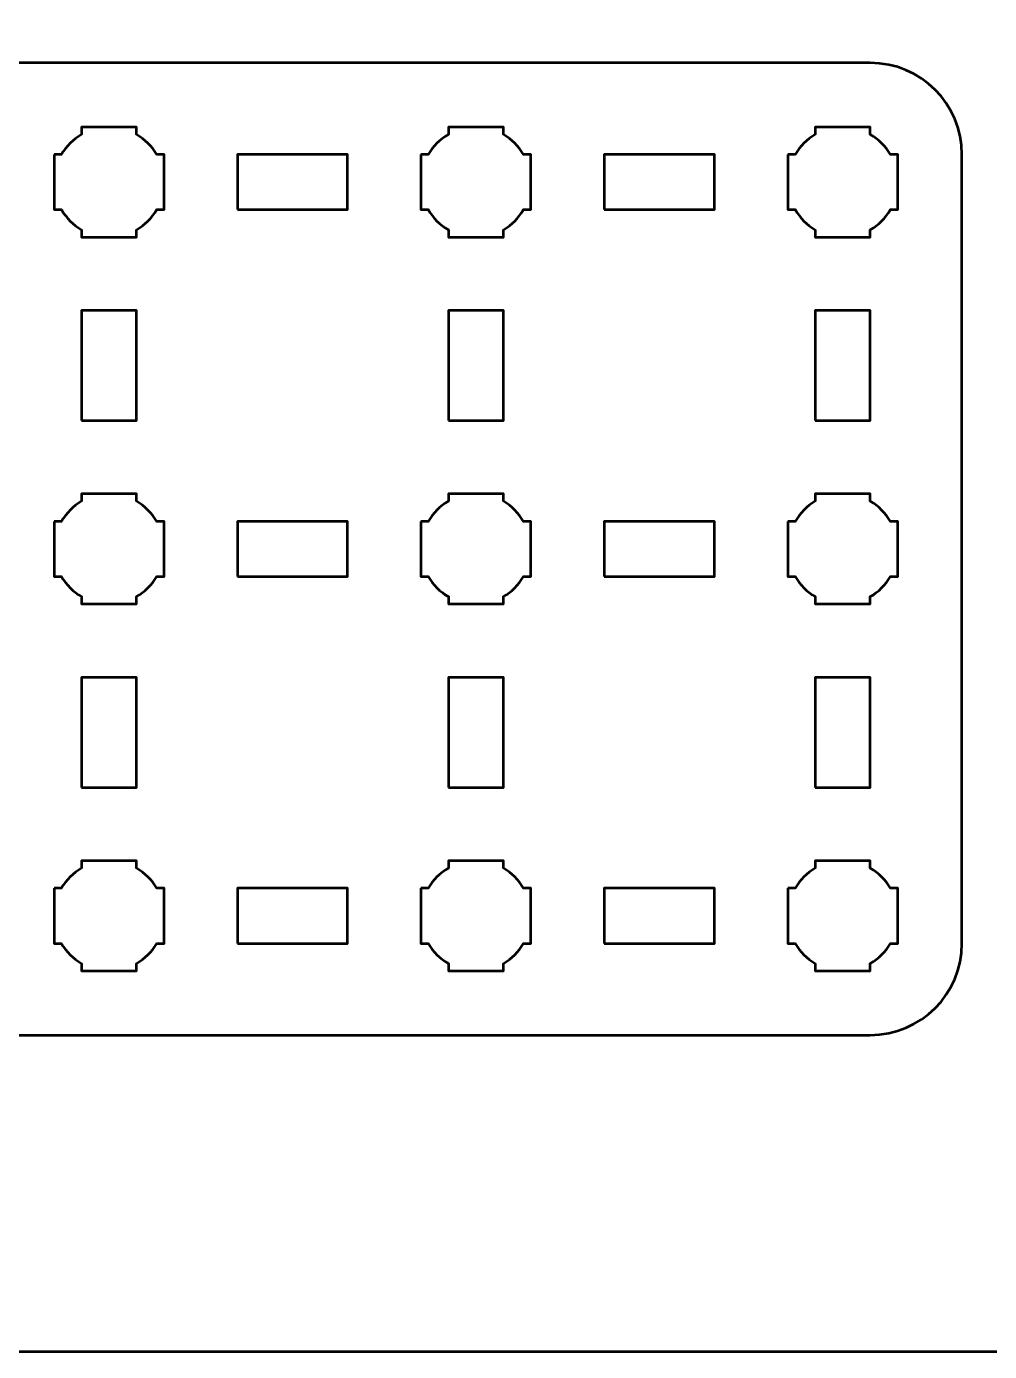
# Model space of a CAD drawing. Header units: centimetres. Extents: x -21 to 0, y -29.7 to 0.
# Drawn here: x -15.75 to -10.5, y -29.7 to -22.48 of the extents above; entities that cross this region are included whole.
import ezdxf

# ---------------------------------------------------------------- set-up
doc = ezdxf.new("R2010")
doc.units = ezdxf.units.CM
doc.header["$MEASUREMENT"] = 0
doc.layers.add('Layer 1', color=7, linetype='Continuous')

msp = doc.modelspace()

# ---------------------------------------------------------------- linework, layer by layer
at = {"layer": 'Layer 1', "lineweight": 53}
for points in [[(-14.6, -23.475), (-14, -23.475), (-14, -23.175), (-14.6, -23.175), (-14.6, -23.475)], [(-12.6, -23.475), (-12, -23.475), (-12, -23.175), (-12.6, -23.175), (-12.6, -23.475)], [(-15.45, -24.625), (-15.15, -24.625), (-15.15, -24.025), (-15.45, -24.025), (-15.45, -24.625)], [(-13.45, -24.625), (-13.15, -24.625), (-13.15, -24.025), (-13.45, -24.025), (-13.45, -24.625)], [(-11.45, -24.625), (-11.15, -24.625), (-11.15, -24.025), (-11.45, -24.025), (-11.45, -24.625)], [(-14.6, -25.475), (-14, -25.475), (-14, -25.175), (-14.6, -25.175), (-14.6, -25.475)], [(-12.6, -25.475), (-12, -25.475), (-12, -25.175), (-12.6, -25.175), (-12.6, -25.475)], [(-15.45, -26.625), (-15.15, -26.625), (-15.15, -26.025), (-15.45, -26.025), (-15.45, -26.625)], [(-13.45, -26.625), (-13.15, -26.625), (-13.15, -26.025), (-13.45, -26.025), (-13.45, -26.625)], [(-11.45, -26.625), (-11.15, -26.625), (-11.15, -26.025), (-11.45, -26.025), (-11.45, -26.625)], [(-14.6, -27.475), (-14, -27.475), (-14, -27.175), (-14.6, -27.175), (-14.6, -27.475)], [(-12.6, -27.475), (-12, -27.475), (-12, -27.175), (-12.6, -27.175), (-12.6, -27.475)]]:
    msp.add_lwpolyline(points, close=True, dxfattribs=at)
at = {"layer": 'Layer 1', "color": 1, "lineweight": 53}
msp.add_open_spline([(-21.00003, -29.19995), (-21.00003, -29.19995), (-21.00003, -3.49992), (-21.00003, -3.49992), (-21.00003, -3.49992), (-21.00003, -3.41709), (-20.93286, -3.34992), (-20.85003, -3.34992), (-20.85003, -3.34992), (-20.7672, -3.34992), (-20.70003, -3.28275), (-20.70003, -3.19992), (-20.70003, -3.19992), (-20.70003, -3.11709), (-20.7672, -3.04992), (-20.85003, -3.04992), (-20.85003, -3.04992), (-20.93286, -3.04992), (-21.00003, -2.98275), (-21.00003, -2.89992), (-21.00003, -2.89992), (-21.00003, -2.81709), (-20.93286, -2.74992), (-20.85003, -2.74992), (-20.85003, -2.74992), (-20.7672, -2.74992), (-20.70003, -2.68275), (-20.70003, -2.59992), (-20.70003, -2.59992), (-20.70003, -2.51709), (-20.7672, -2.44992), (-20.85003, -2.44992), (-20.85003, -2.44992), (-20.93286, -2.44992), (-21.00003, -2.38275), (-21.00003, -2.29992), (-21.00003, -2.29992), (-21.00003, -2.21709), (-20.93286, -2.14992), (-20.85003, -2.14992), (-20.85003, -2.14992), (-20.7672, -2.14992), (-20.70003, -2.08275), (-20.70003, -1.99992), (-20.70003, -1.99992), (-20.70003, -1.91709), (-20.7672, -1.84992), (-20.85003, -1.84992), (-20.85003, -1.84992), (-20.93286, -1.84992), (-21.00003, -1.78275), (-21.00003, -1.69992), (-21.00003, -1.69992), (-21.00003, -1.61709), (-20.93286, -1.54992), (-20.85003, -1.54992), (-20.85003, -1.54992), (-20.7672, -1.54992), (-20.70003, -1.48275), (-20.70003, -1.39992), (-20.70003, -1.39992), (-20.70003, -1.31709), (-20.7672, -1.24992), (-20.85003, -1.24992), (-20.85003, -1.24992), (-20.93286, -1.24992), (-21.00003, -1.18275), (-21.00003, -1.09992), (-21.00003, -1.09992), (-21.00003, -1.09992), (-21.00003, -0.49992), (-21.00003, -0.49992), (-21.00003, -0.49992), (-21.00003, -0.22295), (-20.77694, 0.00004), (-20.49994, 0.00004), (-20.49994, 0.00004), (-20.49994, 0.00004), (-0.50008, 0.00004), (-0.50008, 0.00004), (-0.50008, 0.00004), (-0.22294, 0.00004), (0.00002, -0.22295), (0.00002, -0.49992), (0.00002, -0.49992), (0.00002, -0.49992), (0.00002, -29.19995), (0.00002, -29.19995), (0.00002, -29.19995), (0.00002, -29.47695), (-0.22294, -29.70004), (-0.50008, -29.70004), (-0.50008, -29.70004), (-0.50008, -29.70004), (-20.49994, -29.70004), (-20.49994, -29.70004), (-20.49994, -29.70004), (-20.77694, -29.70004), (-21.00003, -29.47695), (-21.00003, -29.19995)], degree=3, knots=[0, 0, 0, 0, 0.04, 0.04, 0.04, 0.04, 0.08, 0.08, 0.08, 0.08, 0.12, 0.12, 0.12, 0.12, 0.16, 0.16, 0.16, 0.16, 0.2, 0.2, 0.2, 0.2, 0.24, 0.24, 0.24, 0.24, 0.28, 0.28, 0.28, 0.28, 0.32, 0.32, 0.32, 0.32, 0.36, 0.36, 0.36, 0.36, 0.4, 0.4, 0.4, 0.4, 0.44, 0.44, 0.44, 0.44, 0.48, 0.48, 0.48, 0.48, 0.52, 0.52, 0.52, 0.52, 0.56, 0.56, 0.56, 0.56, 0.6, 0.6, 0.6, 0.6, 0.64, 0.64, 0.64, 0.64, 0.68, 0.68, 0.68, 0.68, 0.72, 0.72, 0.72, 0.72, 0.76, 0.76, 0.76, 0.76, 0.8, 0.8, 0.8, 0.8, 0.84, 0.84, 0.84, 0.84, 0.88, 0.88, 0.88, 0.88, 0.92, 0.92, 0.92, 0.92, 0.96, 0.96, 0.96, 0.96, 1, 1, 1, 1], dxfattribs=at)
at = {"layer": 'Layer 1', "color": 3, "lineweight": 53}
msp.add_open_spline([(-19.95, -27.475), (-19.95, -27.475), (-19.95, -23.175), (-19.95, -23.175), (-19.95, -23.175), (-19.95, -22.89891), (-19.72609, -22.675), (-19.45, -22.675), (-19.45, -22.675), (-19.45, -22.675), (-11.15, -22.675), (-11.15, -22.675), (-11.15, -22.675), (-10.87391, -22.675), (-10.65, -22.89891), (-10.65, -23.175), (-10.65, -23.175), (-10.65, -23.175), (-10.65, -27.475), (-10.65, -27.475), (-10.65, -27.475), (-10.65, -27.75109), (-10.87391, -27.975), (-11.15, -27.975), (-11.15, -27.975), (-11.15, -27.975), (-19.45, -27.975), (-19.45, -27.975), (-19.45, -27.975), (-19.72609, -27.975), (-19.95, -27.75109), (-19.95, -27.475)], degree=3, knots=[0, 0, 0, 0, 0.125, 0.125, 0.125, 0.125, 0.25, 0.25, 0.25, 0.25, 0.375, 0.375, 0.375, 0.375, 0.5, 0.5, 0.5, 0.5, 0.625, 0.625, 0.625, 0.625, 0.75, 0.75, 0.75, 0.75, 0.875, 0.875, 0.875, 0.875, 1, 1, 1, 1], dxfattribs=at)
at = {"layer": 'Layer 1', "lineweight": 53}
for points in [[(-15.6, -23.175), (-15.6, -23.175), (-15.55985, -23.175), (-15.55985, -23.175), (-15.55985, -23.175), (-15.5335, -23.12947), (-15.49553, -23.0915), (-15.45, -23.06515), (-15.45, -23.06515), (-15.45, -23.06515), (-15.45, -23.025), (-15.45, -23.025), (-15.45, -23.025), (-15.45, -23.025), (-15.3, -23.025), (-15.3, -23.025), (-15.3, -23.025), (-15.3, -23.025), (-15.15, -23.025), (-15.15, -23.025), (-15.15, -23.025), (-15.15, -23.025), (-15.15, -23.06515), (-15.15, -23.06515), (-15.15, -23.06515), (-15.10447, -23.0915), (-15.0665, -23.12947), (-15.04015, -23.175), (-15.04015, -23.175), (-15.04015, -23.175), (-15, -23.175), (-15, -23.175), (-15, -23.175), (-15, -23.175), (-15, -23.325), (-15, -23.325), (-15, -23.325), (-15, -23.325), (-15, -23.475), (-15, -23.475), (-15, -23.475), (-15, -23.475), (-15.04015, -23.475), (-15.04015, -23.475), (-15.04015, -23.475), (-15.0665, -23.52053), (-15.10447, -23.5585), (-15.15, -23.58485), (-15.15, -23.58485), (-15.15, -23.58485), (-15.15, -23.625), (-15.15, -23.625), (-15.15, -23.625), (-15.15, -23.625), (-15.3, -23.625), (-15.3, -23.625), (-15.3, -23.625), (-15.3, -23.625), (-15.45, -23.625), (-15.45, -23.625), (-15.45, -23.625), (-15.45, -23.625), (-15.45, -23.58485), (-15.45, -23.58485), (-15.45, -23.58485), (-15.49553, -23.5585), (-15.5335, -23.52053), (-15.55985, -23.475), (-15.55985, -23.475), (-15.55985, -23.475), (-15.6, -23.475), (-15.6, -23.475), (-15.6, -23.475), (-15.6, -23.475), (-15.6, -23.325), (-15.6, -23.325), (-15.6, -23.325), (-15.6, -23.325), (-15.6, -23.175), (-15.6, -23.175)], [(-13.6, -23.175), (-13.6, -23.175), (-13.55985, -23.175), (-13.55985, -23.175), (-13.55985, -23.175), (-13.5335, -23.12947), (-13.49553, -23.0915), (-13.45, -23.06515), (-13.45, -23.06515), (-13.45, -23.06515), (-13.45, -23.025), (-13.45, -23.025), (-13.45, -23.025), (-13.45, -23.025), (-13.3, -23.025), (-13.3, -23.025), (-13.3, -23.025), (-13.3, -23.025), (-13.15, -23.025), (-13.15, -23.025), (-13.15, -23.025), (-13.15, -23.025), (-13.15, -23.06515), (-13.15, -23.06515), (-13.15, -23.06515), (-13.10447, -23.0915), (-13.0665, -23.12947), (-13.04015, -23.175), (-13.04015, -23.175), (-13.04015, -23.175), (-13, -23.175), (-13, -23.175), (-13, -23.175), (-13, -23.175), (-13, -23.325), (-13, -23.325), (-13, -23.325), (-13, -23.325), (-13, -23.475), (-13, -23.475), (-13, -23.475), (-13, -23.475), (-13.04015, -23.475), (-13.04015, -23.475), (-13.04015, -23.475), (-13.0665, -23.52053), (-13.10447, -23.5585), (-13.15, -23.58485), (-13.15, -23.58485), (-13.15, -23.58485), (-13.15, -23.625), (-13.15, -23.625), (-13.15, -23.625), (-13.15, -23.625), (-13.3, -23.625), (-13.3, -23.625), (-13.3, -23.625), (-13.3, -23.625), (-13.45, -23.625), (-13.45, -23.625), (-13.45, -23.625), (-13.45, -23.625), (-13.45, -23.58485), (-13.45, -23.58485), (-13.45, -23.58485), (-13.49553, -23.5585), (-13.5335, -23.52053), (-13.55985, -23.475), (-13.55985, -23.475), (-13.55985, -23.475), (-13.6, -23.475), (-13.6, -23.475), (-13.6, -23.475), (-13.6, -23.475), (-13.6, -23.325), (-13.6, -23.325), (-13.6, -23.325), (-13.6, -23.325), (-13.6, -23.175), (-13.6, -23.175)], [(-11.6, -23.175), (-11.6, -23.175), (-11.55985, -23.175), (-11.55985, -23.175), (-11.55985, -23.175), (-11.5335, -23.12947), (-11.49553, -23.0915), (-11.45, -23.06515), (-11.45, -23.06515), (-11.45, -23.06515), (-11.45, -23.025), (-11.45, -23.025), (-11.45, -23.025), (-11.45, -23.025), (-11.3, -23.025), (-11.3, -23.025), (-11.3, -23.025), (-11.3, -23.025), (-11.15, -23.025), (-11.15, -23.025), (-11.15, -23.025), (-11.15, -23.025), (-11.15, -23.06515), (-11.15, -23.06515), (-11.15, -23.06515), (-11.10447, -23.0915), (-11.0665, -23.12947), (-11.04015, -23.175), (-11.04015, -23.175), (-11.04015, -23.175), (-11, -23.175), (-11, -23.175), (-11, -23.175), (-11, -23.175), (-11, -23.325), (-11, -23.325), (-11, -23.325), (-11, -23.325), (-11, -23.475), (-11, -23.475), (-11, -23.475), (-11, -23.475), (-11.04015, -23.475), (-11.04015, -23.475), (-11.04015, -23.475), (-11.0665, -23.52053), (-11.10447, -23.5585), (-11.15, -23.58485), (-11.15, -23.58485), (-11.15, -23.58485), (-11.15, -23.625), (-11.15, -23.625), (-11.15, -23.625), (-11.15, -23.625), (-11.3, -23.625), (-11.3, -23.625), (-11.3, -23.625), (-11.3, -23.625), (-11.45, -23.625), (-11.45, -23.625), (-11.45, -23.625), (-11.45, -23.625), (-11.45, -23.58485), (-11.45, -23.58485), (-11.45, -23.58485), (-11.49553, -23.5585), (-11.5335, -23.52053), (-11.55985, -23.475), (-11.55985, -23.475), (-11.55985, -23.475), (-11.6, -23.475), (-11.6, -23.475), (-11.6, -23.475), (-11.6, -23.475), (-11.6, -23.325), (-11.6, -23.325), (-11.6, -23.325), (-11.6, -23.325), (-11.6, -23.175), (-11.6, -23.175)], [(-15.6, -25.175), (-15.6, -25.175), (-15.55985, -25.175), (-15.55985, -25.175), (-15.55985, -25.175), (-15.5335, -25.12947), (-15.49553, -25.0915), (-15.45, -25.06515), (-15.45, -25.06515), (-15.45, -25.06515), (-15.45, -25.025), (-15.45, -25.025), (-15.45, -25.025), (-15.45, -25.025), (-15.3, -25.025), (-15.3, -25.025), (-15.3, -25.025), (-15.3, -25.025), (-15.15, -25.025), (-15.15, -25.025), (-15.15, -25.025), (-15.15, -25.025), (-15.15, -25.06515), (-15.15, -25.06515), (-15.15, -25.06515), (-15.10447, -25.0915), (-15.0665, -25.12947), (-15.04015, -25.175), (-15.04015, -25.175), (-15.04015, -25.175), (-15, -25.175), (-15, -25.175), (-15, -25.175), (-15, -25.175), (-15, -25.325), (-15, -25.325), (-15, -25.325), (-15, -25.325), (-15, -25.475), (-15, -25.475), (-15, -25.475), (-15, -25.475), (-15.04015, -25.475), (-15.04015, -25.475), (-15.04015, -25.475), (-15.0665, -25.52053), (-15.10447, -25.5585), (-15.15, -25.58485), (-15.15, -25.58485), (-15.15, -25.58485), (-15.15, -25.625), (-15.15, -25.625), (-15.15, -25.625), (-15.15, -25.625), (-15.3, -25.625), (-15.3, -25.625), (-15.3, -25.625), (-15.3, -25.625), (-15.45, -25.625), (-15.45, -25.625), (-15.45, -25.625), (-15.45, -25.625), (-15.45, -25.58485), (-15.45, -25.58485), (-15.45, -25.58485), (-15.49553, -25.5585), (-15.5335, -25.52053), (-15.55985, -25.475), (-15.55985, -25.475), (-15.55985, -25.475), (-15.6, -25.475), (-15.6, -25.475), (-15.6, -25.475), (-15.6, -25.475), (-15.6, -25.325), (-15.6, -25.325), (-15.6, -25.325), (-15.6, -25.325), (-15.6, -25.175), (-15.6, -25.175)], [(-13.6, -25.175), (-13.6, -25.175), (-13.55985, -25.175), (-13.55985, -25.175), (-13.55985, -25.175), (-13.5335, -25.12947), (-13.49553, -25.0915), (-13.45, -25.06515), (-13.45, -25.06515), (-13.45, -25.06515), (-13.45, -25.025), (-13.45, -25.025), (-13.45, -25.025), (-13.45, -25.025), (-13.3, -25.025), (-13.3, -25.025), (-13.3, -25.025), (-13.3, -25.025), (-13.15, -25.025), (-13.15, -25.025), (-13.15, -25.025), (-13.15, -25.025), (-13.15, -25.06515), (-13.15, -25.06515), (-13.15, -25.06515), (-13.10447, -25.0915), (-13.0665, -25.12947), (-13.04015, -25.175), (-13.04015, -25.175), (-13.04015, -25.175), (-13, -25.175), (-13, -25.175), (-13, -25.175), (-13, -25.175), (-13, -25.325), (-13, -25.325), (-13, -25.325), (-13, -25.325), (-13, -25.475), (-13, -25.475), (-13, -25.475), (-13, -25.475), (-13.04015, -25.475), (-13.04015, -25.475), (-13.04015, -25.475), (-13.0665, -25.52053), (-13.10447, -25.5585), (-13.15, -25.58485), (-13.15, -25.58485), (-13.15, -25.58485), (-13.15, -25.625), (-13.15, -25.625), (-13.15, -25.625), (-13.15, -25.625), (-13.3, -25.625), (-13.3, -25.625), (-13.3, -25.625), (-13.3, -25.625), (-13.45, -25.625), (-13.45, -25.625), (-13.45, -25.625), (-13.45, -25.625), (-13.45, -25.58485), (-13.45, -25.58485), (-13.45, -25.58485), (-13.49553, -25.5585), (-13.5335, -25.52053), (-13.55985, -25.475), (-13.55985, -25.475), (-13.55985, -25.475), (-13.6, -25.475), (-13.6, -25.475), (-13.6, -25.475), (-13.6, -25.475), (-13.6, -25.325), (-13.6, -25.325), (-13.6, -25.325), (-13.6, -25.325), (-13.6, -25.175), (-13.6, -25.175)], [(-11.6, -25.175), (-11.6, -25.175), (-11.55985, -25.175), (-11.55985, -25.175), (-11.55985, -25.175), (-11.5335, -25.12947), (-11.49553, -25.0915), (-11.45, -25.06515), (-11.45, -25.06515), (-11.45, -25.06515), (-11.45, -25.025), (-11.45, -25.025), (-11.45, -25.025), (-11.45, -25.025), (-11.3, -25.025), (-11.3, -25.025), (-11.3, -25.025), (-11.3, -25.025), (-11.15, -25.025), (-11.15, -25.025), (-11.15, -25.025), (-11.15, -25.025), (-11.15, -25.06515), (-11.15, -25.06515), (-11.15, -25.06515), (-11.10447, -25.0915), (-11.0665, -25.12947), (-11.04015, -25.175), (-11.04015, -25.175), (-11.04015, -25.175), (-11, -25.175), (-11, -25.175), (-11, -25.175), (-11, -25.175), (-11, -25.325), (-11, -25.325), (-11, -25.325), (-11, -25.325), (-11, -25.475), (-11, -25.475), (-11, -25.475), (-11, -25.475), (-11.04015, -25.475), (-11.04015, -25.475), (-11.04015, -25.475), (-11.0665, -25.52053), (-11.10447, -25.5585), (-11.15, -25.58485), (-11.15, -25.58485), (-11.15, -25.58485), (-11.15, -25.625), (-11.15, -25.625), (-11.15, -25.625), (-11.15, -25.625), (-11.3, -25.625), (-11.3, -25.625), (-11.3, -25.625), (-11.3, -25.625), (-11.45, -25.625), (-11.45, -25.625), (-11.45, -25.625), (-11.45, -25.625), (-11.45, -25.58485), (-11.45, -25.58485), (-11.45, -25.58485), (-11.49553, -25.5585), (-11.5335, -25.52053), (-11.55985, -25.475), (-11.55985, -25.475), (-11.55985, -25.475), (-11.6, -25.475), (-11.6, -25.475), (-11.6, -25.475), (-11.6, -25.475), (-11.6, -25.325), (-11.6, -25.325), (-11.6, -25.325), (-11.6, -25.325), (-11.6, -25.175), (-11.6, -25.175)], [(-15.6, -27.175), (-15.6, -27.175), (-15.55985, -27.175), (-15.55985, -27.175), (-15.55985, -27.175), (-15.5335, -27.12947), (-15.49553, -27.0915), (-15.45, -27.06515), (-15.45, -27.06515), (-15.45, -27.06515), (-15.45, -27.025), (-15.45, -27.025), (-15.45, -27.025), (-15.45, -27.025), (-15.3, -27.025), (-15.3, -27.025), (-15.3, -27.025), (-15.3, -27.025), (-15.15, -27.025), (-15.15, -27.025), (-15.15, -27.025), (-15.15, -27.025), (-15.15, -27.06515), (-15.15, -27.06515), (-15.15, -27.06515), (-15.10447, -27.0915), (-15.0665, -27.12947), (-15.04015, -27.175), (-15.04015, -27.175), (-15.04015, -27.175), (-15, -27.175), (-15, -27.175), (-15, -27.175), (-15, -27.175), (-15, -27.325), (-15, -27.325), (-15, -27.325), (-15, -27.325), (-15, -27.475), (-15, -27.475), (-15, -27.475), (-15, -27.475), (-15.04015, -27.475), (-15.04015, -27.475), (-15.04015, -27.475), (-15.0665, -27.52053), (-15.10447, -27.5585), (-15.15, -27.58485), (-15.15, -27.58485), (-15.15, -27.58485), (-15.15, -27.625), (-15.15, -27.625), (-15.15, -27.625), (-15.15, -27.625), (-15.3, -27.625), (-15.3, -27.625), (-15.3, -27.625), (-15.3, -27.625), (-15.45, -27.625), (-15.45, -27.625), (-15.45, -27.625), (-15.45, -27.625), (-15.45, -27.58485), (-15.45, -27.58485), (-15.45, -27.58485), (-15.49553, -27.5585), (-15.5335, -27.52053), (-15.55985, -27.475), (-15.55985, -27.475), (-15.55985, -27.475), (-15.6, -27.475), (-15.6, -27.475), (-15.6, -27.475), (-15.6, -27.475), (-15.6, -27.325), (-15.6, -27.325), (-15.6, -27.325), (-15.6, -27.325), (-15.6, -27.175), (-15.6, -27.175)], [(-13.6, -27.175), (-13.6, -27.175), (-13.55985, -27.175), (-13.55985, -27.175), (-13.55985, -27.175), (-13.5335, -27.12947), (-13.49553, -27.0915), (-13.45, -27.06515), (-13.45, -27.06515), (-13.45, -27.06515), (-13.45, -27.025), (-13.45, -27.025), (-13.45, -27.025), (-13.45, -27.025), (-13.3, -27.025), (-13.3, -27.025), (-13.3, -27.025), (-13.3, -27.025), (-13.15, -27.025), (-13.15, -27.025), (-13.15, -27.025), (-13.15, -27.025), (-13.15, -27.06515), (-13.15, -27.06515), (-13.15, -27.06515), (-13.10447, -27.0915), (-13.0665, -27.12947), (-13.04015, -27.175), (-13.04015, -27.175), (-13.04015, -27.175), (-13, -27.175), (-13, -27.175), (-13, -27.175), (-13, -27.175), (-13, -27.325), (-13, -27.325), (-13, -27.325), (-13, -27.325), (-13, -27.475), (-13, -27.475), (-13, -27.475), (-13, -27.475), (-13.04015, -27.475), (-13.04015, -27.475), (-13.04015, -27.475), (-13.0665, -27.52053), (-13.10447, -27.5585), (-13.15, -27.58485), (-13.15, -27.58485), (-13.15, -27.58485), (-13.15, -27.625), (-13.15, -27.625), (-13.15, -27.625), (-13.15, -27.625), (-13.3, -27.625), (-13.3, -27.625), (-13.3, -27.625), (-13.3, -27.625), (-13.45, -27.625), (-13.45, -27.625), (-13.45, -27.625), (-13.45, -27.625), (-13.45, -27.58485), (-13.45, -27.58485), (-13.45, -27.58485), (-13.49553, -27.5585), (-13.5335, -27.52053), (-13.55985, -27.475), (-13.55985, -27.475), (-13.55985, -27.475), (-13.6, -27.475), (-13.6, -27.475), (-13.6, -27.475), (-13.6, -27.475), (-13.6, -27.325), (-13.6, -27.325), (-13.6, -27.325), (-13.6, -27.325), (-13.6, -27.175), (-13.6, -27.175)], [(-11.6, -27.175), (-11.6, -27.175), (-11.55985, -27.175), (-11.55985, -27.175), (-11.55985, -27.175), (-11.5335, -27.12947), (-11.49553, -27.0915), (-11.45, -27.06515), (-11.45, -27.06515), (-11.45, -27.06515), (-11.45, -27.025), (-11.45, -27.025), (-11.45, -27.025), (-11.45, -27.025), (-11.3, -27.025), (-11.3, -27.025), (-11.3, -27.025), (-11.3, -27.025), (-11.15, -27.025), (-11.15, -27.025), (-11.15, -27.025), (-11.15, -27.025), (-11.15, -27.06515), (-11.15, -27.06515), (-11.15, -27.06515), (-11.10447, -27.0915), (-11.0665, -27.12947), (-11.04015, -27.175), (-11.04015, -27.175), (-11.04015, -27.175), (-11, -27.175), (-11, -27.175), (-11, -27.175), (-11, -27.175), (-11, -27.325), (-11, -27.325), (-11, -27.325), (-11, -27.325), (-11, -27.475), (-11, -27.475), (-11, -27.475), (-11, -27.475), (-11.04015, -27.475), (-11.04015, -27.475), (-11.04015, -27.475), (-11.0665, -27.52053), (-11.10447, -27.5585), (-11.15, -27.58485), (-11.15, -27.58485), (-11.15, -27.58485), (-11.15, -27.625), (-11.15, -27.625), (-11.15, -27.625), (-11.15, -27.625), (-11.3, -27.625), (-11.3, -27.625), (-11.3, -27.625), (-11.3, -27.625), (-11.45, -27.625), (-11.45, -27.625), (-11.45, -27.625), (-11.45, -27.625), (-11.45, -27.58485), (-11.45, -27.58485), (-11.45, -27.58485), (-11.49553, -27.5585), (-11.5335, -27.52053), (-11.55985, -27.475), (-11.55985, -27.475), (-11.55985, -27.475), (-11.6, -27.475), (-11.6, -27.475), (-11.6, -27.475), (-11.6, -27.475), (-11.6, -27.325), (-11.6, -27.325), (-11.6, -27.325), (-11.6, -27.325), (-11.6, -27.175), (-11.6, -27.175)]]:
    msp.add_open_spline(points, degree=3, knots=[0, 0, 0, 0, 0.05, 0.05, 0.05, 0.05, 0.1, 0.1, 0.1, 0.1, 0.15, 0.15, 0.15, 0.15, 0.2, 0.2, 0.2, 0.2, 0.25, 0.25, 0.25, 0.25, 0.3, 0.3, 0.3, 0.3, 0.35, 0.35, 0.35, 0.35, 0.4, 0.4, 0.4, 0.4, 0.45, 0.45, 0.45, 0.45, 0.5, 0.5, 0.5, 0.5, 0.55, 0.55, 0.55, 0.55, 0.6, 0.6, 0.6, 0.6, 0.65, 0.65, 0.65, 0.65, 0.7, 0.7, 0.7, 0.7, 0.75, 0.75, 0.75, 0.75, 0.8, 0.8, 0.8, 0.8, 0.85, 0.85, 0.85, 0.85, 0.9, 0.9, 0.9, 0.9, 0.95, 0.95, 0.95, 0.95, 1, 1, 1, 1], dxfattribs=at)

doc.saveas('drawing.dxf')
